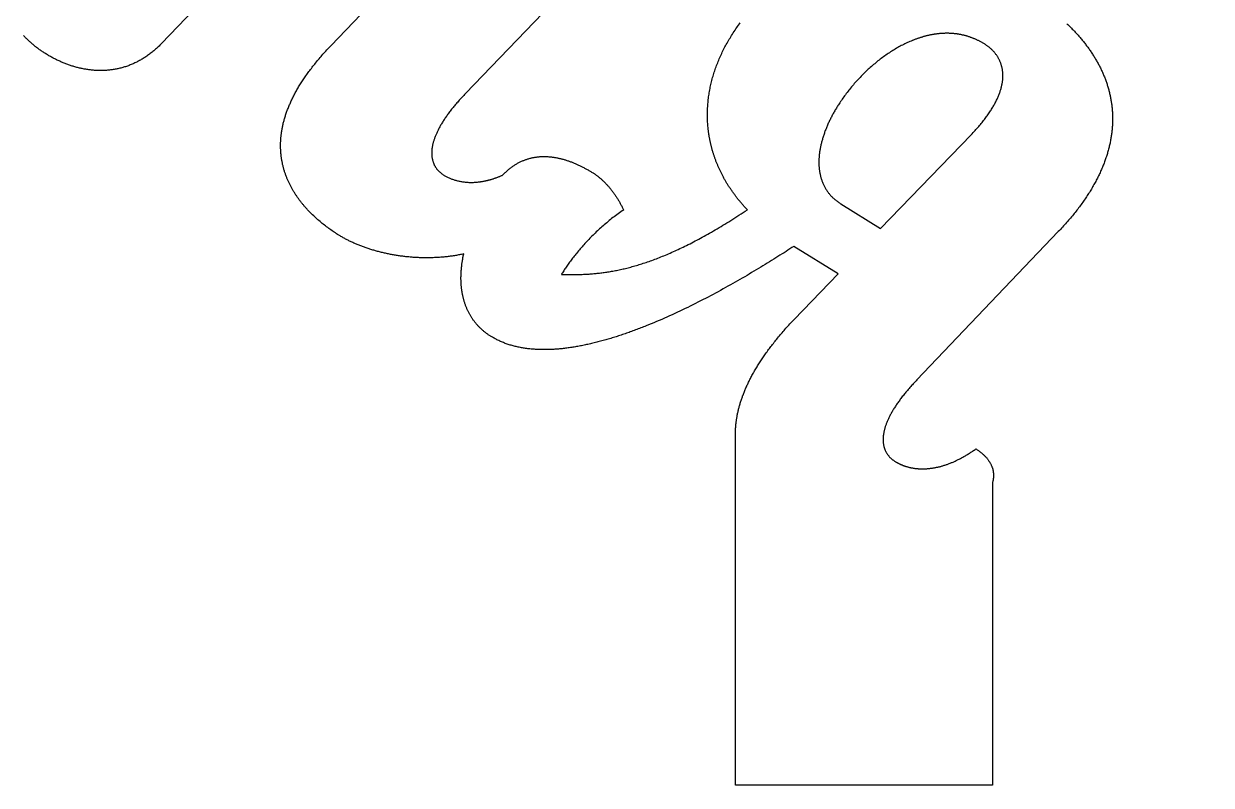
# Model space of a CAD drawing. Extents: x -388 to -35, y 578 to 1063.
# Drawn here: x -337.38 to -291.15, y 669.68 to 699.34 of the extents above; entities that cross this region are included whole.
import ezdxf

# ---------------------------------------------------------------- set-up
doc = ezdxf.new("R2010")
doc.units = 0
doc.layers.add('color#3f3f3fff', color=1, linetype='CONTINUOUS')
doc.layers.add('color#7d7d7dff', color=1, linetype='CONTINUOUS')

msp = doc.modelspace()

# ---------------------------------------------------------------- linework, layer by layer
at = {"layer": 'color#3f3f3fff'}
msp.add_lwpolyline([(-230.168, 687.594, -0.066393), (-303.656, 740.417)], format="xyb", dxfattribs=at)
at = {"layer": 'color#7d7d7dff'}
for points in [[(-323.129, 707.83), (-332.008, 698.569), (-332.042, 698.535), (-332.075, 698.501), (-332.108, 698.469), (-332.142, 698.437), (-332.175, 698.405), (-332.209, 698.374), (-332.243, 698.344), (-332.277, 698.315), (-332.311, 698.286), (-332.345, 698.257), (-332.38, 698.229), (-332.414, 698.202), (-332.449, 698.175), (-332.483, 698.149), (-332.518, 698.124), (-332.553, 698.099), (-332.588, 698.074), (-332.623, 698.051), (-332.658, 698.027), (-332.694, 698.005), (-332.729, 697.982), (-332.764, 697.961), (-332.8, 697.94), (-332.835, 697.919), (-332.871, 697.899), (-332.907, 697.88), (-332.943, 697.861), (-332.979, 697.843), (-333.014, 697.825), (-333.05, 697.808), (-333.087, 697.791), (-333.123, 697.775), (-333.159, 697.759), (-333.195, 697.744), (-333.231, 697.73), (-333.268, 697.715), (-333.304, 697.702), (-333.341, 697.689), (-333.377, 697.676), (-333.414, 697.664), (-333.45, 697.652), (-333.487, 697.641), (-333.524, 697.63), (-333.56, 697.62), (-333.597, 697.611), (-333.634, 697.601), (-333.671, 697.593), (-333.707, 697.584), (-333.744, 697.576), (-333.781, 697.569), (-333.818, 697.562), (-333.855, 697.556), (-333.892, 697.55), (-333.929, 697.544), (-333.965, 697.539), (-334.002, 697.535), (-334.039, 697.531), (-334.076, 697.527), (-334.113, 697.523), (-334.15, 697.521), (-334.187, 697.518), (-334.224, 697.516), (-334.261, 697.515), (-334.298, 697.513), (-334.334, 697.513), (-334.371, 697.512), (-334.408, 697.512), (-334.445, 697.513), (-334.482, 697.514), (-334.518, 697.515), (-334.555, 697.517), (-334.592, 697.519), (-334.628, 697.521), (-334.665, 697.524), (-334.701, 697.527), (-334.738, 697.531), (-334.774, 697.535), (-334.811, 697.539), (-334.847, 697.544), (-334.883, 697.549), (-334.92, 697.555), (-334.956, 697.561), (-334.992, 697.567), (-335.028, 697.573), (-335.064, 697.58), (-335.1, 697.588), (-335.136, 697.595), (-335.172, 697.603), (-335.207, 697.611), (-335.243, 697.62), (-335.279, 697.629), (-335.314, 697.638), (-335.35, 697.648), (-335.385, 697.658), (-335.42, 697.668), (-335.455, 697.679), (-335.49, 697.69), (-335.525, 697.701), (-335.56, 697.712), (-335.595, 697.724), (-335.63, 697.736), (-335.664, 697.749), (-335.699, 697.761), (-335.733, 697.774), (-335.767, 697.788), (-335.801, 697.801), (-335.835, 697.815), (-335.869, 697.829), (-335.903, 697.844), (-335.937, 697.858), (-335.97, 697.873), (-336.003, 697.889), (-336.037, 697.904), (-336.07, 697.92), (-336.103, 697.936), (-336.136, 697.952), (-336.168, 697.969), (-336.201, 697.985), (-336.233, 698.002), (-336.266, 698.02), (-336.298, 698.037), (-336.33, 698.055), (-336.362, 698.073), (-336.393, 698.091), (-336.425, 698.109), (-336.456, 698.128), (-336.487, 698.147), (-336.518, 698.166), (-336.549, 698.185), (-336.58, 698.205), (-336.61, 698.224), (-336.64, 698.244), (-336.67, 698.264), (-336.7, 698.285), (-336.729, 698.305), (-336.759, 698.326), (-336.788, 698.347), (-336.816, 698.369), (-336.845, 698.39), (-336.873, 698.412), (-336.901, 698.433), (-336.929, 698.455), (-336.956, 698.478), (-336.984, 698.5), (-337.011, 698.522), (-337.037, 698.545), (-337.064, 698.568), (-337.09, 698.591), (-337.116, 698.614), (-337.142, 698.638), (-337.167, 698.661), (-337.192, 698.685), (-337.217, 698.708), (-337.241, 698.732), (-337.266, 698.756), (-337.29, 698.781), (-337.314, 698.805), (-337.337, 698.829), (-337.36, 698.854), (-337.383, 698.879)], [(-296.772, 699.337), (-296.742, 699.308), (-296.712, 699.279), (-296.682, 699.25), (-296.652, 699.22), (-296.622, 699.191), (-296.593, 699.161), (-296.564, 699.131), (-296.535, 699.101), (-296.506, 699.071), (-296.477, 699.041), (-296.449, 699.011), (-296.421, 698.981), (-296.393, 698.95), (-296.366, 698.92), (-296.339, 698.889), (-296.311, 698.858), (-296.285, 698.827), (-296.258, 698.797), (-296.232, 698.766), (-296.206, 698.734), (-296.18, 698.703), (-296.154, 698.672), (-296.129, 698.64), (-296.104, 698.609), (-296.079, 698.577), (-296.054, 698.546), (-296.03, 698.514), (-296.006, 698.482), (-295.982, 698.45), (-295.958, 698.418), (-295.935, 698.385), (-295.912, 698.353), (-295.889, 698.321), (-295.866, 698.288), (-295.844, 698.256), (-295.822, 698.223), (-295.8, 698.19), (-295.779, 698.157), (-295.757, 698.124), (-295.736, 698.091), (-295.716, 698.058), (-295.695, 698.025), (-295.675, 697.991), (-295.655, 697.958), (-295.635, 697.924), (-295.616, 697.891), (-295.597, 697.857), (-295.578, 697.823), (-295.56, 697.789), (-295.541, 697.755), (-295.523, 697.721), (-295.506, 697.687), (-295.488, 697.653), (-295.471, 697.619), (-295.454, 697.584), (-295.438, 697.55), (-295.421, 697.515), (-295.405, 697.48), (-295.389, 697.445), (-295.374, 697.411), (-295.359, 697.376), (-295.344, 697.341), (-295.329, 697.305), (-295.315, 697.27), (-295.301, 697.235), (-295.288, 697.199), (-295.274, 697.164), (-295.261, 697.128), (-295.248, 697.093), (-295.236, 697.057), (-295.224, 697.021), (-295.212, 696.985), (-295.2, 696.949), (-295.189, 696.913), (-295.178, 696.877), (-295.167, 696.841), (-295.157, 696.804), (-295.147, 696.768), (-295.137, 696.732), (-295.128, 696.695), (-295.118, 696.658), (-295.11, 696.622), (-295.101, 696.585), (-295.093, 696.548), (-295.085, 696.511), (-295.078, 696.474), (-295.07, 696.437), (-295.064, 696.4), (-295.057, 696.362), (-295.051, 696.325), (-295.045, 696.287), (-295.039, 696.25), (-295.034, 696.212), (-295.029, 696.175), (-295.024, 696.137), (-295.02, 696.099), (-295.016, 696.061), (-295.012, 696.023), (-295.009, 695.985), (-295.006, 695.947), (-295.004, 695.909), (-295.001, 695.871), (-294.999, 695.832), (-294.998, 695.794), (-294.996, 695.755), (-294.996, 695.717), (-294.995, 695.678), (-294.995, 695.639), (-294.995, 695.601), (-294.995, 695.562), (-294.996, 695.523), (-294.997, 695.484), (-294.999, 695.445), (-295.001, 695.406), (-295.003, 695.366), (-295.005, 695.327), (-295.008, 695.288), (-295.011, 695.248), (-295.015, 695.209), (-295.019, 695.169), (-295.023, 695.13), (-295.028, 695.09), (-295.033, 695.05), (-295.038, 695.011), (-295.044, 694.971), (-295.05, 694.931), (-295.057, 694.891), (-295.064, 694.851), (-295.071, 694.81), (-295.079, 694.77), (-295.087, 694.73), (-295.095, 694.69), (-295.104, 694.649), (-295.113, 694.609), (-295.122, 694.568), (-295.132, 694.528), (-295.142, 694.487), (-295.153, 694.446), (-295.164, 694.406), (-295.175, 694.365), (-295.187, 694.324), (-295.199, 694.283), (-295.211, 694.242), (-295.224, 694.201), (-295.238, 694.16), (-295.251, 694.118), (-295.265, 694.077), (-295.28, 694.036), (-295.294, 693.994), (-295.31, 693.953), (-295.325, 693.911), (-295.341, 693.87), (-295.358, 693.828), (-295.374, 693.787), (-295.392, 693.745), (-295.409, 693.703), (-295.427, 693.661), (-295.446, 693.619), (-295.464, 693.577), (-295.484, 693.535), (-295.503, 693.493), (-295.523, 693.451), (-295.544, 693.409), (-295.564, 693.367), (-295.586, 693.325), (-295.607, 693.282), (-295.629, 693.24), (-295.652, 693.197), (-295.675, 693.155), (-295.698, 693.112), (-295.722, 693.07), (-295.746, 693.027), (-295.77, 692.984), (-295.795, 692.942), (-295.82, 692.899), (-295.846, 692.856), (-295.872, 692.813), (-295.899, 692.77), (-295.926, 692.727), (-295.954, 692.684), (-295.982, 692.641), (-296.01, 692.598), (-296.039, 692.555), (-296.068, 692.512), (-296.097, 692.468), (-296.128, 692.425), (-296.158, 692.382), (-296.189, 692.338), (-296.22, 692.295), (-296.252, 692.251), (-296.284, 692.208), (-296.317, 692.164), (-296.35, 692.12), (-296.384, 692.077), (-296.418, 692.033), (-296.452, 691.989), (-296.487, 691.945), (-296.522, 691.902), (-296.558, 691.858), (-296.594, 691.814), (-296.631, 691.77), (-296.668, 691.726), (-296.706, 691.682), (-296.744, 691.638), (-296.782, 691.593), (-296.821, 691.549), (-296.861, 691.505), (-296.901, 691.461), (-296.941, 691.416), (-296.982, 691.372), (-297.023, 691.328), (-297.065, 691.283), (-297.107, 691.239), (-302.609, 685.465), (-302.645, 685.427), (-302.681, 685.39), (-302.716, 685.352), (-302.751, 685.315), (-302.785, 685.278), (-302.819, 685.241), (-302.852, 685.204), (-302.884, 685.168), (-302.916, 685.131), (-302.947, 685.095), (-302.978, 685.059), (-303.008, 685.023), (-303.038, 684.988), (-303.067, 684.952), (-303.096, 684.917), (-303.124, 684.882), (-303.151, 684.847), (-303.179, 684.813), (-303.205, 684.778), (-303.231, 684.744), (-303.257, 684.71), (-303.282, 684.676), (-303.306, 684.643), (-303.33, 684.609), (-303.354, 684.576), (-303.376, 684.543), (-303.399, 684.51), (-303.421, 684.478), (-303.442, 684.445), (-303.463, 684.413), (-303.484, 684.381), (-303.504, 684.349), (-303.523, 684.318), (-303.542, 684.286), (-303.561, 684.255), (-303.579, 684.224), (-303.596, 684.193), (-303.613, 684.163), (-303.63, 684.132), (-303.646, 684.102), (-303.661, 684.072), (-303.677, 684.042), (-303.691, 684.013), (-303.705, 683.984), (-303.719, 683.954), (-303.732, 683.925), (-303.745, 683.897), (-303.758, 683.868), (-303.769, 683.84), (-303.781, 683.812), (-303.792, 683.784), (-303.802, 683.756), (-303.813, 683.729), (-303.822, 683.701), (-303.831, 683.674), (-303.84, 683.647), (-303.848, 683.621), (-303.856, 683.594), (-303.864, 683.568), (-303.871, 683.542), (-303.877, 683.516), (-303.884, 683.491), (-303.889, 683.465), (-303.895, 683.44), (-303.9, 683.415), (-303.904, 683.39), (-303.908, 683.366), (-303.912, 683.341), (-303.915, 683.317), (-303.918, 683.294), (-303.92, 683.27), (-303.922, 683.246), (-303.924, 683.223), (-303.925, 683.2), (-303.926, 683.177), (-303.927, 683.155), (-303.927, 683.132), (-303.926, 683.11), (-303.926, 683.088), (-303.924, 683.067), (-303.923, 683.045), (-303.921, 683.024), (-303.919, 683.003), (-303.916, 682.982), (-303.913, 682.961), (-303.91, 682.941), (-303.906, 682.921), (-303.902, 682.901), (-303.897, 682.881), (-303.892, 682.862), (-303.887, 682.842), (-303.882, 682.823), (-303.876, 682.804), (-303.869, 682.786), (-303.863, 682.767), (-303.856, 682.749), (-303.848, 682.731), (-303.841, 682.714), (-303.833, 682.696), (-303.824, 682.679), (-303.815, 682.662), (-303.806, 682.645), (-303.797, 682.629), (-303.787, 682.612), (-303.777, 682.596), (-303.767, 682.58), (-303.756, 682.565), (-303.745, 682.549), (-303.734, 682.534), (-303.722, 682.519), (-303.71, 682.504), (-303.698, 682.49), (-303.685, 682.476), (-303.672, 682.461), (-303.659, 682.448), (-303.645, 682.434), (-303.632, 682.421), (-303.617, 682.408), (-303.603, 682.395), (-303.588, 682.382), (-303.573, 682.37), (-303.558, 682.358), (-303.542, 682.346), (-303.526, 682.334), (-303.51, 682.322), (-303.494, 682.311), (-303.477, 682.3), (-303.46, 682.289), (-303.444, 682.28), (-303.429, 682.271), (-303.413, 682.261), (-303.397, 682.252), (-303.38, 682.243), (-303.364, 682.234), (-303.347, 682.225), (-303.331, 682.217), (-303.314, 682.208), (-303.297, 682.2), (-303.28, 682.192), (-303.262, 682.184), (-303.245, 682.176), (-303.227, 682.168), (-303.209, 682.16), (-303.191, 682.153), (-303.173, 682.146), (-303.155, 682.138), (-303.136, 682.131), (-303.118, 682.125), (-303.099, 682.118), (-303.08, 682.111), (-303.061, 682.105), (-303.042, 682.099), (-303.022, 682.093), (-303.003, 682.087), (-302.983, 682.081), (-302.963, 682.076), (-302.943, 682.071), (-302.923, 682.065), (-302.903, 682.06), (-302.883, 682.056), (-302.862, 682.051), (-302.841, 682.047), (-302.82, 682.043), (-302.799, 682.038), (-302.778, 682.035), (-302.757, 682.031), (-302.735, 682.028), (-302.714, 682.024), (-302.692, 682.021), (-302.67, 682.019), (-302.648, 682.016), (-302.626, 682.014), (-302.604, 682.011), (-302.581, 682.01), (-302.559, 682.008), (-302.536, 682.006), (-302.513, 682.005), (-302.49, 682.004), (-302.467, 682.003), (-302.444, 682.002), (-302.42, 682.002), (-302.397, 682.002), (-302.373, 682.002), (-302.349, 682.002), (-302.325, 682.003), (-302.301, 682.003), (-302.277, 682.004), (-302.252, 682.006), (-302.228, 682.007), (-302.203, 682.009), (-302.178, 682.011), (-302.154, 682.013), (-302.129, 682.016), (-302.103, 682.019), (-302.078, 682.022), (-302.053, 682.025), (-302.027, 682.028), (-302.002, 682.032), (-301.976, 682.036), (-301.95, 682.041), (-301.924, 682.045), (-301.898, 682.05), (-301.871, 682.055), (-301.845, 682.061), (-301.818, 682.066), (-301.792, 682.072), (-301.765, 682.079), (-301.738, 682.085), (-301.711, 682.092), (-301.684, 682.099), (-301.657, 682.107), (-301.629, 682.115), (-301.602, 682.123), (-301.574, 682.131), (-301.547, 682.14), (-301.519, 682.148), (-301.491, 682.158), (-301.463, 682.167), (-301.435, 682.177), (-301.406, 682.187), (-301.378, 682.198), (-301.349, 682.209), (-301.321, 682.22), (-301.292, 682.231), (-301.263, 682.243), (-301.234, 682.255), (-301.205, 682.267), (-301.176, 682.28), (-301.147, 682.293), (-301.117, 682.306), (-301.088, 682.32), (-301.058, 682.334), (-301.028, 682.349), (-300.999, 682.363), (-300.969, 682.379), (-300.939, 682.394), (-300.908, 682.41), (-300.878, 682.426), (-300.848, 682.442), (-300.817, 682.459), (-300.787, 682.476), (-300.756, 682.494), (-300.725, 682.512), (-300.695, 682.53), (-300.664, 682.549), (-300.633, 682.568), (-300.601, 682.587), (-300.57, 682.607), (-300.539, 682.627), (-300.507, 682.647), (-300.476, 682.668), (-300.444, 682.689), (-300.413, 682.711), (-300.381, 682.733), (-300.349, 682.755), (-300.317, 682.778), (-300.291, 682.762), (-300.266, 682.745), (-300.241, 682.729), (-300.217, 682.712), (-300.193, 682.695), (-300.169, 682.678), (-300.146, 682.661), (-300.124, 682.644), (-300.102, 682.626), (-300.081, 682.608), (-300.06, 682.591), (-300.039, 682.573), (-300.019, 682.555), (-300, 682.536), (-299.981, 682.518), (-299.963, 682.499), (-299.945, 682.481), (-299.927, 682.462), (-299.91, 682.443), (-299.894, 682.424), (-299.878, 682.405), (-299.862, 682.385), (-299.847, 682.366), (-299.833, 682.346), (-299.819, 682.326), (-299.805, 682.306), (-299.792, 682.286), (-299.779, 682.266), (-299.767, 682.246), (-299.756, 682.226), (-299.745, 682.205), (-299.734, 682.185), (-299.724, 682.164), (-299.715, 682.144), (-299.706, 682.123), (-299.697, 682.102), (-299.689, 682.081), (-299.682, 682.06), (-299.675, 682.038), (-299.668, 682.017), (-299.662, 681.996), (-299.657, 681.974), (-299.652, 681.952), (-299.647, 681.931), (-299.643, 681.909), (-299.64, 681.887), (-299.637, 681.865), (-299.634, 681.843), (-299.632, 681.821), (-299.631, 681.799), (-299.63, 681.777), (-299.63, 681.755), (-299.63, 681.732), (-299.63, 681.71), (-299.632, 681.687), (-299.633, 681.665), (-299.635, 681.642), (-299.638, 681.62), (-299.641, 681.597), (-299.645, 681.574), (-299.649, 681.551), (-299.654, 681.529), (-299.659, 681.506), (-299.665, 681.483), (-299.665, 679.678), (-299.665, 678.013), (-299.665, 669.678), (-309.669, 669.678), (-309.669, 679.678), (-309.669, 683.17), (-309.669, 683.17), (-309.67, 683.2), (-309.672, 683.229), (-309.673, 683.259), (-309.673, 683.288), (-309.674, 683.318), (-309.674, 683.348), (-309.674, 683.378), (-309.673, 683.408), (-309.673, 683.438), (-309.672, 683.468), (-309.671, 683.498), (-309.67, 683.529), (-309.668, 683.559), (-309.666, 683.59), (-309.664, 683.621), (-309.662, 683.652), (-309.659, 683.683), (-309.657, 683.714), (-309.653, 683.745), (-309.65, 683.777), (-309.646, 683.808), (-309.642, 683.84), (-309.638, 683.871), (-309.634, 683.903), (-309.629, 683.935), (-309.624, 683.967), (-309.619, 683.999), (-309.613, 684.032), (-309.607, 684.064), (-309.601, 684.096), (-309.595, 684.129), (-309.588, 684.162), (-309.581, 684.195), (-309.574, 684.228), (-309.566, 684.261), (-309.559, 684.294), (-309.55, 684.327), (-309.542, 684.36), (-309.533, 684.394), (-309.524, 684.427), (-309.515, 684.461), (-309.505, 684.495), (-309.496, 684.529), (-309.485, 684.563), (-309.475, 684.597), (-309.464, 684.631), (-309.453, 684.666), (-309.441, 684.7), (-309.43, 684.735), (-309.418, 684.769), (-309.405, 684.804), (-309.393, 684.839), (-309.38, 684.874), (-309.366, 684.909), (-309.353, 684.944), (-309.339, 684.98), (-309.324, 685.015), (-309.31, 685.051), (-309.295, 685.087), (-309.28, 685.122), (-309.264, 685.158), (-309.248, 685.194), (-309.232, 685.23), (-309.215, 685.267), (-309.198, 685.303), (-309.181, 685.34), (-309.164, 685.376), (-309.146, 685.413), (-309.127, 685.45), (-309.109, 685.486), (-309.09, 685.524), (-309.071, 685.561), (-309.051, 685.598), (-309.031, 685.635), (-309.011, 685.673), (-308.99, 685.71), (-308.969, 685.748), (-308.948, 685.786), (-308.926, 685.824), (-308.904, 685.862), (-308.881, 685.9), (-308.858, 685.938), (-308.835, 685.976), (-308.812, 686.015), (-308.788, 686.054), (-308.763, 686.092), (-308.739, 686.131), (-308.714, 686.17), (-308.688, 686.209), (-308.663, 686.248), (-308.636, 686.287), (-308.61, 686.327), (-308.583, 686.366), (-308.556, 686.406), (-308.528, 686.445), (-308.5, 686.485), (-308.472, 686.525), (-308.443, 686.565), (-308.414, 686.605), (-308.384, 686.646), (-308.354, 686.686), (-308.324, 686.726), (-308.293, 686.767), (-308.262, 686.808), (-308.23, 686.848), (-308.198, 686.889), (-308.166, 686.93), (-308.133, 686.972), (-308.1, 687.013), (-308.066, 687.054), (-308.032, 687.096), (-307.998, 687.137), (-307.963, 687.179), (-307.928, 687.221), (-307.892, 687.263), (-307.856, 687.305), (-307.82, 687.347), (-307.783, 687.389), (-307.746, 687.431), (-307.708, 687.474), (-307.67, 687.516), (-307.631, 687.559), (-307.592, 687.602), (-307.553, 687.645), (-307.513, 687.688), (-307.473, 687.731), (-307.432, 687.774), (-307.391, 687.818), (-305.68, 689.598), (-307.403, 690.666), (-307.477, 690.617), (-307.553, 690.568), (-307.629, 690.519), (-307.706, 690.47), (-307.784, 690.42), (-307.862, 690.37), (-307.942, 690.319), (-308.022, 690.268), (-308.103, 690.217), (-308.185, 690.166), (-308.268, 690.114), (-308.351, 690.062), (-308.435, 690.01), (-308.52, 689.958), (-308.606, 689.906), (-308.692, 689.853), (-308.779, 689.801), (-308.867, 689.748), (-308.955, 689.695), (-309.044, 689.642), (-309.134, 689.589), (-309.224, 689.536), (-309.315, 689.483), (-309.406, 689.43), (-309.498, 689.376), (-309.591, 689.323), (-309.684, 689.27), (-309.777, 689.217), (-309.871, 689.164), (-309.966, 689.111), (-310.061, 689.058), (-310.156, 689.006), (-310.252, 688.953), (-310.348, 688.901), (-310.445, 688.849), (-310.542, 688.797), (-310.639, 688.745), (-310.737, 688.693), (-310.835, 688.642), (-310.934, 688.591), (-311.033, 688.54), (-311.132, 688.49), (-311.231, 688.439), (-311.331, 688.39), (-311.431, 688.34), (-311.531, 688.291), (-311.632, 688.242), (-311.732, 688.194), (-311.833, 688.146), (-311.934, 688.098), (-312.035, 688.051), (-312.137, 688.004), (-312.238, 687.958), (-312.34, 687.912), (-312.441, 687.867), (-312.543, 687.823), (-312.645, 687.779), (-312.747, 687.735), (-312.849, 687.692), (-312.951, 687.65), (-313.053, 687.608), (-313.155, 687.567), (-313.206, 687.547), (-313.257, 687.527), (-313.308, 687.507), (-313.359, 687.487), (-313.41, 687.467), (-313.461, 687.448), (-313.512, 687.429), (-313.563, 687.41), (-313.614, 687.391), (-313.665, 687.372), (-313.715, 687.353), (-313.766, 687.335), (-313.817, 687.317), (-313.868, 687.299), (-313.919, 687.281), (-313.969, 687.264), (-314.02, 687.246), (-314.071, 687.229), (-314.121, 687.212), (-314.172, 687.195), (-314.222, 687.179), (-314.273, 687.162), (-314.323, 687.146), (-314.374, 687.13), (-314.424, 687.114), (-314.474, 687.099), (-314.525, 687.084), (-314.575, 687.069), (-314.625, 687.054), (-314.675, 687.039), (-314.725, 687.025), (-314.775, 687.011), (-314.825, 686.997), (-314.875, 686.983), (-314.925, 686.97), (-314.974, 686.956), (-315.024, 686.943), (-315.073, 686.931), (-315.123, 686.918), (-315.172, 686.906), (-315.222, 686.894), (-315.271, 686.882), (-315.32, 686.871), (-315.369, 686.859), (-315.418, 686.848), (-315.467, 686.838), (-315.516, 686.827), (-315.564, 686.817), (-315.613, 686.807), (-315.662, 686.797), (-315.71, 686.788), (-315.758, 686.779), (-315.806, 686.77), (-315.855, 686.762), (-315.903, 686.753), (-315.95, 686.745), (-315.998, 686.738), (-316.046, 686.73), (-316.093, 686.723), (-316.141, 686.716), (-316.188, 686.71), (-316.235, 686.703), (-316.283, 686.697), (-316.33, 686.692), (-316.376, 686.686), (-316.423, 686.681), (-316.47, 686.676), (-316.516, 686.672), (-316.562, 686.668), (-316.609, 686.664), (-316.655, 686.66), (-316.701, 686.657), (-316.746, 686.654), (-316.792, 686.652), (-316.837, 686.65), (-316.883, 686.648), (-316.928, 686.646), (-316.973, 686.645), (-317.018, 686.644), (-317.063, 686.643), (-317.107, 686.643), (-317.152, 686.643), (-317.196, 686.643), (-317.24, 686.644), (-317.284, 686.645), (-317.328, 686.647), (-317.371, 686.648), (-317.415, 686.651), (-317.458, 686.653), (-317.501, 686.656), (-317.544, 686.659), (-317.587, 686.663), (-317.63, 686.667), (-317.672, 686.671), (-317.714, 686.676), (-317.756, 686.681), (-317.798, 686.686), (-317.84, 686.692), (-317.881, 686.698), (-317.922, 686.704), (-317.964, 686.711), (-318.004, 686.718), (-318.045, 686.726), (-318.086, 686.734), (-318.126, 686.743), (-318.166, 686.751), (-318.206, 686.761), (-318.246, 686.77), (-318.285, 686.78), (-318.324, 686.791), (-318.363, 686.801), (-318.402, 686.813), (-318.441, 686.824), (-318.479, 686.836), (-318.517, 686.848), (-318.555, 686.861), (-318.593, 686.875), (-318.631, 686.888), (-318.668, 686.902), (-318.705, 686.917), (-318.742, 686.932), (-318.778, 686.947), (-318.815, 686.963), (-318.851, 686.979), (-318.887, 686.995), (-318.922, 687.012), (-318.958, 687.03), (-318.993, 687.048), (-319.028, 687.066), (-319.063, 687.085), (-319.097, 687.104), (-319.131, 687.124), (-319.155, 687.138), (-319.179, 687.152), (-319.202, 687.167), (-319.225, 687.181), (-319.248, 687.196), (-319.27, 687.211), (-319.293, 687.227), (-319.315, 687.242), (-319.337, 687.258), (-319.359, 687.274), (-319.38, 687.29), (-319.402, 687.306), (-319.423, 687.323), (-319.444, 687.339), (-319.464, 687.356), (-319.485, 687.373), (-319.505, 687.391), (-319.525, 687.408), (-319.545, 687.426), (-319.564, 687.444), (-319.584, 687.462), (-319.603, 687.48), (-319.622, 687.498), (-319.64, 687.517), (-319.659, 687.536), (-319.677, 687.555), (-319.695, 687.574), (-319.712, 687.593), (-319.73, 687.613), (-319.747, 687.632), (-319.764, 687.652), (-319.781, 687.672), (-319.798, 687.693), (-319.814, 687.713), (-319.83, 687.734), (-319.846, 687.755), (-319.862, 687.776), (-319.877, 687.797), (-319.892, 687.818), (-319.907, 687.84), (-319.922, 687.862), (-319.936, 687.884), (-319.95, 687.906), (-319.964, 687.928), (-319.978, 687.95), (-319.992, 687.973), (-320.005, 687.996), (-320.018, 688.019), (-320.031, 688.042), (-320.043, 688.065), (-320.056, 688.089), (-320.068, 688.113), (-320.08, 688.137), (-320.091, 688.161), (-320.103, 688.185), (-320.114, 688.209), (-320.125, 688.234), (-320.135, 688.258), (-320.146, 688.283), (-320.156, 688.308), (-320.166, 688.333), (-320.175, 688.359), (-320.185, 688.384), (-320.194, 688.41), (-320.203, 688.436), (-320.211, 688.462), (-320.22, 688.488), (-320.228, 688.515), (-320.236, 688.541), (-320.244, 688.568), (-320.251, 688.595), (-320.258, 688.622), (-320.265, 688.649), (-320.272, 688.676), (-320.278, 688.704), (-320.285, 688.731), (-320.291, 688.759), (-320.296, 688.787), (-320.302, 688.815), (-320.307, 688.844), (-320.312, 688.872), (-320.316, 688.901), (-320.321, 688.929), (-320.325, 688.958), (-320.329, 688.987), (-320.333, 689.016), (-320.336, 689.046), (-320.339, 689.075), (-320.342, 689.105), (-320.345, 689.135), (-320.347, 689.165), (-320.349, 689.195), (-320.351, 689.225), (-320.353, 689.255), (-320.354, 689.286), (-320.355, 689.317), (-320.356, 689.347), (-320.357, 689.378), (-320.357, 689.409), (-320.357, 689.441), (-320.357, 689.472), (-320.356, 689.504), (-320.356, 689.535), (-320.355, 689.567), (-320.353, 689.599), (-320.352, 689.631), (-320.35, 689.664), (-320.348, 689.696), (-320.346, 689.728), (-320.343, 689.761), (-320.34, 689.794), (-320.337, 689.827), (-320.334, 689.86), (-320.33, 689.893), (-320.326, 689.926), (-320.322, 689.96), (-320.318, 689.993), (-320.313, 690.027), (-320.308, 690.061), (-320.303, 690.095), (-320.297, 690.129), (-320.291, 690.163), (-320.285, 690.198), (-320.279, 690.232), (-320.272, 690.267), (-320.266, 690.302), (-320.258, 690.337), (-320.251, 690.372), (-320.291, 690.363), (-320.331, 690.354), (-320.371, 690.346), (-320.412, 690.338), (-320.452, 690.331), (-320.492, 690.323), (-320.533, 690.316), (-320.573, 690.309), (-320.614, 690.303), (-320.655, 690.296), (-320.695, 690.29), (-320.736, 690.284), (-320.777, 690.279), (-320.818, 690.274), (-320.859, 690.269), (-320.9, 690.264), (-320.941, 690.259), (-320.982, 690.255), (-321.023, 690.251), (-321.064, 690.247), (-321.105, 690.243), (-321.146, 690.24), (-321.188, 690.237), (-321.229, 690.234), (-321.27, 690.232), (-321.311, 690.229), (-321.353, 690.227), (-321.394, 690.226), (-321.435, 690.224), (-321.477, 690.223), (-321.518, 690.221), (-321.559, 690.221), (-321.6, 690.22), (-321.642, 690.22), (-321.683, 690.219), (-321.724, 690.219), (-321.766, 690.22), (-321.807, 690.22), (-321.848, 690.221), (-321.889, 690.222), (-321.931, 690.223), (-321.972, 690.225), (-322.013, 690.227), (-322.054, 690.228), (-322.095, 690.231), (-322.136, 690.233), (-322.177, 690.236), (-322.218, 690.238), (-322.259, 690.241), (-322.3, 690.245), (-322.341, 690.248), (-322.381, 690.252), (-322.422, 690.256), (-322.463, 690.26), (-322.503, 690.264), (-322.544, 690.269), (-322.584, 690.274), (-322.625, 690.279), (-322.665, 690.284), (-322.705, 690.289), (-322.745, 690.295), (-322.785, 690.301), (-322.825, 690.307), (-322.865, 690.313), (-322.905, 690.32), (-322.945, 690.326), (-322.984, 690.333), (-323.024, 690.34), (-323.063, 690.348), (-323.103, 690.355), (-323.142, 690.363), (-323.181, 690.371), (-323.22, 690.379), (-323.259, 690.387), (-323.298, 690.396), (-323.336, 690.405), (-323.375, 690.413), (-323.413, 690.423), (-323.451, 690.432), (-323.49, 690.441), (-323.528, 690.451), (-323.566, 690.461), (-323.603, 690.471), (-323.641, 690.481), (-323.678, 690.492), (-323.716, 690.502), (-323.753, 690.513), (-323.79, 690.524), (-323.827, 690.535), (-323.863, 690.547), (-323.9, 690.558), (-323.936, 690.57), (-323.973, 690.582), (-324.009, 690.594), (-324.045, 690.606), (-324.08, 690.619), (-324.116, 690.631), (-324.151, 690.644), (-324.186, 690.657), (-324.221, 690.67), (-324.256, 690.684), (-324.291, 690.697), (-324.325, 690.711), (-324.359, 690.725), (-324.393, 690.739), (-324.427, 690.753), (-324.461, 690.767), (-324.494, 690.782), (-324.528, 690.796), (-324.561, 690.811), (-324.593, 690.826), (-324.626, 690.841), (-324.658, 690.857), (-324.691, 690.872), (-324.722, 690.888), (-324.754, 690.904), (-324.786, 690.92), (-324.817, 690.936), (-324.848, 690.952), (-324.879, 690.969), (-324.909, 690.985), (-324.939, 691.002), (-324.969, 691.019), (-324.999, 691.036), (-325.029, 691.053), (-325.058, 691.07), (-325.087, 691.088), (-325.116, 691.106), (-325.159, 691.132), (-325.202, 691.16), (-325.245, 691.188), (-325.288, 691.216), (-325.331, 691.245), (-325.374, 691.274), (-325.417, 691.304), (-325.461, 691.335), (-325.504, 691.366), (-325.546, 691.397), (-325.589, 691.429), (-325.632, 691.461), (-325.675, 691.494), (-325.717, 691.528), (-325.759, 691.562), (-325.801, 691.596), (-325.843, 691.631), (-325.885, 691.667), (-325.927, 691.703), (-325.968, 691.739), (-326.009, 691.776), (-326.05, 691.813), (-326.09, 691.851), (-326.13, 691.89), (-326.17, 691.929), (-326.209, 691.968), (-326.229, 691.988), (-326.248, 692.008), (-326.268, 692.028), (-326.287, 692.048), (-326.306, 692.069), (-326.325, 692.089), (-326.344, 692.11), (-326.363, 692.131), (-326.382, 692.152), (-326.401, 692.173), (-326.419, 692.194), (-326.438, 692.215), (-326.456, 692.236), (-326.475, 692.258), (-326.493, 692.28), (-326.511, 692.301), (-326.529, 692.323), (-326.546, 692.345), (-326.564, 692.367), (-326.581, 692.39), (-326.599, 692.412), (-326.616, 692.434), (-326.633, 692.457), (-326.65, 692.48), (-326.667, 692.503), (-326.684, 692.526), (-326.7, 692.549), (-326.716, 692.572), (-326.733, 692.595), (-326.749, 692.619), (-326.765, 692.642), (-326.781, 692.666), (-326.796, 692.69), (-326.812, 692.714), (-326.827, 692.738), (-326.842, 692.762), (-326.857, 692.786), (-326.872, 692.811), (-326.887, 692.835), (-326.901, 692.86), (-326.915, 692.885), (-326.929, 692.91), (-326.943, 692.935), (-326.957, 692.96), (-326.971, 692.985), (-326.984, 693.011), (-326.997, 693.036), (-327.01, 693.062), (-327.023, 693.088), (-327.036, 693.113), (-327.048, 693.139), (-327.061, 693.166), (-327.073, 693.192), (-327.085, 693.218), (-327.096, 693.245), (-327.108, 693.271), (-327.119, 693.298), (-327.13, 693.325), (-327.141, 693.352), (-327.152, 693.379), (-327.162, 693.406), (-327.172, 693.433), (-327.182, 693.461), (-327.192, 693.488), (-327.201, 693.516), (-327.211, 693.544), (-327.22, 693.572), (-327.229, 693.6), (-327.237, 693.628), (-327.246, 693.656), (-327.254, 693.685), (-327.262, 693.713), (-327.27, 693.742), (-327.277, 693.77), (-327.284, 693.799), (-327.291, 693.828), (-327.298, 693.857), (-327.304, 693.887), (-327.31, 693.916), (-327.316, 693.945), (-327.322, 693.975), (-327.328, 694.005), (-327.333, 694.035), (-327.338, 694.064), (-327.342, 694.095), (-327.347, 694.125), (-327.351, 694.155), (-327.355, 694.185), (-327.358, 694.216), (-327.362, 694.247), (-327.365, 694.277), (-327.367, 694.308), (-327.37, 694.339), (-327.372, 694.37), (-327.374, 694.401), (-327.375, 694.433), (-327.377, 694.464), (-327.378, 694.496), (-327.379, 694.528), (-327.379, 694.559), (-327.379, 694.591), (-327.379, 694.623), (-327.379, 694.655), (-327.378, 694.688), (-327.377, 694.72), (-327.375, 694.753), (-327.374, 694.785), (-327.372, 694.818), (-327.369, 694.851), (-327.367, 694.884), (-327.364, 694.917), (-327.361, 694.95), (-327.357, 694.983), (-327.353, 695.017), (-327.349, 695.05), (-327.344, 695.084), (-327.339, 695.118), (-327.334, 695.152), (-327.329, 695.186), (-327.323, 695.22), (-327.316, 695.254), (-327.31, 695.289), (-327.303, 695.323), (-327.296, 695.358), (-327.288, 695.392), (-327.28, 695.427), (-327.272, 695.462), (-327.263, 695.497), (-327.254, 695.532), (-327.245, 695.568), (-327.235, 695.603), (-327.225, 695.638), (-327.214, 695.674), (-327.203, 695.71), (-327.192, 695.746), (-327.181, 695.782), (-327.169, 695.818), (-327.156, 695.854), (-327.144, 695.89), (-327.131, 695.927), (-327.117, 695.963), (-327.103, 696), (-327.089, 696.037), (-327.075, 696.073), (-327.06, 696.11), (-327.044, 696.148), (-327.028, 696.185), (-327.012, 696.222), (-326.996, 696.26), (-326.979, 696.297), (-326.961, 696.335), (-326.944, 696.373), (-326.925, 696.41), (-326.907, 696.448), (-326.888, 696.487), (-326.868, 696.525), (-326.849, 696.563), (-326.828, 696.602), (-326.808, 696.64), (-326.787, 696.679), (-326.765, 696.718), (-326.743, 696.757), (-326.721, 696.796), (-326.698, 696.835), (-326.675, 696.874), (-326.651, 696.913), (-326.627, 696.953), (-326.603, 696.992), (-326.578, 697.032), (-326.552, 697.072), (-326.526, 697.112), (-326.5, 697.152), (-326.473, 697.192), (-326.446, 697.232), (-326.419, 697.273), (-326.391, 697.313), (-326.362, 697.354), (-326.333, 697.394), (-326.304, 697.435), (-326.274, 697.476), (-326.243, 697.517), (-326.212, 697.558), (-326.181, 697.599), (-326.149, 697.641), (-326.117, 697.682), (-326.084, 697.724), (-326.051, 697.766), (-326.017, 697.807), (-325.983, 697.849), (-325.949, 697.891), (-325.914, 697.933), (-325.878, 697.976), (-325.842, 698.018), (-325.805, 698.061), (-325.768, 698.103), (-325.731, 698.146), (-325.693, 698.189), (-325.654, 698.231), (-325.615, 698.274), (-325.575, 698.318), (-325.535, 698.361), (-325.495, 698.404), (-325.454, 698.448), (-325.412, 698.491), (-319.355, 704.834)], [(-314.167, 702.89), (-320.179, 696.621), (-320.216, 696.583), (-320.251, 696.545), (-320.287, 696.508), (-320.321, 696.47), (-320.355, 696.433), (-320.389, 696.396), (-320.422, 696.36), (-320.454, 696.323), (-320.486, 696.287), (-320.517, 696.251), (-320.548, 696.215), (-320.579, 696.179), (-320.608, 696.143), (-320.637, 696.108), (-320.666, 696.073), (-320.694, 696.038), (-320.722, 696.003), (-320.749, 695.968), (-320.775, 695.934), (-320.801, 695.9), (-320.827, 695.866), (-320.852, 695.832), (-320.876, 695.798), (-320.9, 695.765), (-320.924, 695.732), (-320.947, 695.699), (-320.969, 695.666), (-320.991, 695.633), (-321.013, 695.601), (-321.034, 695.569), (-321.054, 695.537), (-321.074, 695.505), (-321.093, 695.473), (-321.112, 695.442), (-321.131, 695.411), (-321.149, 695.38), (-321.166, 695.349), (-321.183, 695.318), (-321.2, 695.288), (-321.216, 695.258), (-321.232, 695.228), (-321.247, 695.198), (-321.262, 695.168), (-321.276, 695.139), (-321.289, 695.11), (-321.303, 695.081), (-321.316, 695.052), (-321.328, 695.024), (-321.34, 694.995), (-321.351, 694.967), (-321.362, 694.939), (-321.373, 694.912), (-321.383, 694.884), (-321.393, 694.857), (-321.402, 694.83), (-321.411, 694.803), (-321.419, 694.776), (-321.427, 694.75), (-321.434, 694.724), (-321.441, 694.698), (-321.448, 694.672), (-321.454, 694.646), (-321.46, 694.621), (-321.465, 694.596), (-321.47, 694.571), (-321.475, 694.546), (-321.479, 694.521), (-321.482, 694.497), (-321.486, 694.473), (-321.488, 694.449), (-321.491, 694.425), (-321.493, 694.402), (-321.494, 694.379), (-321.496, 694.356), (-321.496, 694.333), (-321.497, 694.31), (-321.497, 694.288), (-321.497, 694.266), (-321.496, 694.244), (-321.495, 694.222), (-321.493, 694.201), (-321.491, 694.179), (-321.489, 694.158), (-321.486, 694.137), (-321.483, 694.117), (-321.48, 694.096), (-321.476, 694.076), (-321.472, 694.056), (-321.468, 694.037), (-321.463, 694.017), (-321.458, 693.998), (-321.452, 693.979), (-321.446, 693.96), (-321.44, 693.941), (-321.433, 693.923), (-321.426, 693.905), (-321.419, 693.887), (-321.411, 693.869), (-321.403, 693.852), (-321.395, 693.834), (-321.386, 693.817), (-321.377, 693.801), (-321.367, 693.784), (-321.358, 693.768), (-321.348, 693.752), (-321.337, 693.736), (-321.326, 693.72), (-321.315, 693.705), (-321.304, 693.689), (-321.292, 693.674), (-321.28, 693.66), (-321.268, 693.645), (-321.255, 693.631), (-321.242, 693.617), (-321.229, 693.603), (-321.216, 693.59), (-321.202, 693.576), (-321.188, 693.563), (-321.173, 693.55), (-321.158, 693.538), (-321.143, 693.525), (-321.128, 693.513), (-321.112, 693.501), (-321.097, 693.489), (-321.08, 693.478), (-321.064, 693.467), (-321.047, 693.456), (-321.03, 693.445), (-321.006, 693.43), (-320.981, 693.415), (-320.955, 693.401), (-320.93, 693.387), (-320.904, 693.374), (-320.877, 693.36), (-320.85, 693.347), (-320.823, 693.335), (-320.795, 693.323), (-320.767, 693.311), (-320.739, 693.299), (-320.71, 693.288), (-320.681, 693.277), (-320.651, 693.267), (-320.621, 693.257), (-320.591, 693.248), (-320.56, 693.239), (-320.529, 693.23), (-320.498, 693.222), (-320.466, 693.214), (-320.434, 693.207), (-320.401, 693.2), (-320.368, 693.194), (-320.335, 693.188), (-320.301, 693.182), (-320.268, 693.178), (-320.233, 693.173), (-320.198, 693.169), (-320.163, 693.166), (-320.128, 693.163), (-320.092, 693.161), (-320.056, 693.159), (-320.02, 693.158), (-319.983, 693.157), (-319.946, 693.157), (-319.909, 693.158), (-319.871, 693.159), (-319.833, 693.161), (-319.795, 693.163), (-319.756, 693.166), (-319.717, 693.169), (-319.678, 693.174), (-319.638, 693.178), (-319.598, 693.184), (-319.578, 693.187), (-319.558, 693.19), (-319.538, 693.193), (-319.517, 693.197), (-319.497, 693.2), (-319.476, 693.204), (-319.456, 693.208), (-319.435, 693.212), (-319.414, 693.216), (-319.394, 693.221), (-319.373, 693.225), (-319.352, 693.23), (-319.331, 693.235), (-319.31, 693.24), (-319.289, 693.246), (-319.267, 693.251), (-319.246, 693.257), (-319.225, 693.263), (-319.203, 693.269), (-319.182, 693.275), (-319.16, 693.282), (-319.138, 693.288), (-319.117, 693.295), (-319.095, 693.302), (-319.073, 693.309), (-319.051, 693.317), (-319.029, 693.324), (-319.007, 693.332), (-318.985, 693.34), (-318.963, 693.348), (-318.94, 693.356), (-318.918, 693.365), (-318.896, 693.373), (-318.873, 693.382), (-318.85, 693.391), (-318.828, 693.401), (-318.805, 693.41), (-318.782, 693.42), (-318.76, 693.43), (-318.737, 693.44), (-318.712, 693.465), (-318.688, 693.49), (-318.663, 693.514), (-318.639, 693.538), (-318.614, 693.561), (-318.589, 693.584), (-318.564, 693.606), (-318.539, 693.628), (-318.514, 693.65), (-318.489, 693.67), (-318.463, 693.691), (-318.438, 693.711), (-318.413, 693.73), (-318.387, 693.749), (-318.361, 693.768), (-318.336, 693.786), (-318.31, 693.804), (-318.284, 693.821), (-318.258, 693.837), (-318.232, 693.854), (-318.206, 693.87), (-318.18, 693.885), (-318.154, 693.9), (-318.127, 693.914), (-318.101, 693.928), (-318.075, 693.942), (-318.048, 693.955), (-318.021, 693.968), (-317.995, 693.98), (-317.968, 693.992), (-317.941, 694.004), (-317.914, 694.015), (-317.888, 694.026), (-317.861, 694.036), (-317.834, 694.046), (-317.806, 694.055), (-317.779, 694.064), (-317.752, 694.073), (-317.725, 694.081), (-317.698, 694.089), (-317.67, 694.096), (-317.643, 694.103), (-317.615, 694.11), (-317.588, 694.116), (-317.56, 694.122), (-317.533, 694.128), (-317.505, 694.133), (-317.477, 694.138), (-317.45, 694.142), (-317.422, 694.146), (-317.394, 694.149), (-317.366, 694.153), (-317.338, 694.156), (-317.31, 694.158), (-317.282, 694.16), (-317.254, 694.162), (-317.226, 694.164), (-317.198, 694.165), (-317.17, 694.166), (-317.142, 694.166), (-317.114, 694.166), (-317.086, 694.166), (-317.057, 694.165), (-317.029, 694.164), (-317.001, 694.163), (-316.973, 694.161), (-316.944, 694.159), (-316.916, 694.157), (-316.888, 694.155), (-316.859, 694.152), (-316.831, 694.149), (-316.802, 694.145), (-316.774, 694.141), (-316.746, 694.137), (-316.717, 694.133), (-316.689, 694.128), (-316.66, 694.123), (-316.632, 694.117), (-316.603, 694.112), (-316.575, 694.106), (-316.546, 694.1), (-316.517, 694.093), (-316.489, 694.086), (-316.46, 694.079), (-316.432, 694.072), (-316.403, 694.064), (-316.375, 694.056), (-316.346, 694.048), (-316.318, 694.04), (-316.289, 694.031), (-316.261, 694.022), (-316.232, 694.012), (-316.204, 694.003), (-316.175, 693.993), (-316.147, 693.983), (-316.118, 693.973), (-316.09, 693.962), (-316.061, 693.952), (-316.033, 693.94), (-316.004, 693.929), (-315.976, 693.918), (-315.947, 693.906), (-315.919, 693.894), (-315.891, 693.882), (-315.862, 693.869), (-315.834, 693.857), (-315.806, 693.844), (-315.777, 693.831), (-315.749, 693.817), (-315.721, 693.804), (-315.693, 693.79), (-315.664, 693.776), (-315.636, 693.762), (-315.608, 693.747), (-315.58, 693.733), (-315.552, 693.718), (-315.524, 693.703), (-315.496, 693.688), (-315.468, 693.673), (-315.44, 693.657), (-315.412, 693.641), (-315.384, 693.625), (-315.356, 693.609), (-315.329, 693.593), (-315.301, 693.576), (-315.273, 693.56), (-315.246, 693.543), (-315.218, 693.526), (-315.197, 693.513), (-315.177, 693.5), (-315.156, 693.486), (-315.135, 693.472), (-315.114, 693.457), (-315.094, 693.442), (-315.073, 693.427), (-315.052, 693.411), (-315.031, 693.395), (-315.01, 693.379), (-314.989, 693.362), (-314.969, 693.345), (-314.948, 693.328), (-314.927, 693.31), (-314.906, 693.292), (-314.885, 693.273), (-314.865, 693.255), (-314.844, 693.235), (-314.824, 693.216), (-314.803, 693.196), (-314.782, 693.176), (-314.762, 693.156), (-314.742, 693.135), (-314.721, 693.114), (-314.701, 693.093), (-314.681, 693.071), (-314.661, 693.05), (-314.641, 693.027), (-314.621, 693.005), (-314.602, 692.982), (-314.582, 692.959), (-314.562, 692.936), (-314.543, 692.913), (-314.524, 692.889), (-314.505, 692.865), (-314.486, 692.841), (-314.467, 692.816), (-314.448, 692.792), (-314.43, 692.767), (-314.411, 692.742), (-314.393, 692.716), (-314.375, 692.691), (-314.357, 692.665), (-314.34, 692.639), (-314.322, 692.613), (-314.305, 692.586), (-314.288, 692.56), (-314.271, 692.533), (-314.254, 692.506), (-314.238, 692.479), (-314.221, 692.452), (-314.205, 692.424), (-314.19, 692.396), (-314.174, 692.369), (-314.159, 692.341), (-314.144, 692.312), (-314.129, 692.284), (-314.114, 692.256), (-314.1, 692.227), (-314.086, 692.198), (-314.072, 692.169), (-314.059, 692.14), (-314.045, 692.111), (-314.033, 692.082), (-314.086, 692.046), (-314.138, 692.009), (-314.19, 691.972), (-314.242, 691.935), (-314.293, 691.898), (-314.344, 691.86), (-314.394, 691.822), (-314.444, 691.784), (-314.493, 691.745), (-314.542, 691.706), (-314.59, 691.667), (-314.638, 691.628), (-314.686, 691.588), (-314.733, 691.549), (-314.779, 691.509), (-314.825, 691.469), (-314.871, 691.429), (-314.916, 691.388), (-314.96, 691.348), (-315.005, 691.307), (-315.048, 691.266), (-315.091, 691.226), (-315.134, 691.185), (-315.176, 691.144), (-315.218, 691.102), (-315.259, 691.061), (-315.3, 691.02), (-315.34, 690.979), (-315.38, 690.938), (-315.419, 690.896), (-315.458, 690.855), (-315.496, 690.814), (-315.534, 690.773), (-315.571, 690.731), (-315.608, 690.69), (-315.644, 690.649), (-315.68, 690.608), (-315.715, 690.567), (-315.75, 690.526), (-315.784, 690.486), (-315.818, 690.445), (-315.851, 690.405), (-315.884, 690.364), (-315.916, 690.324), (-315.948, 690.284), (-315.979, 690.244), (-316.01, 690.205), (-316.04, 690.165), (-316.069, 690.126), (-316.098, 690.087), (-316.127, 690.048), (-316.155, 690.01), (-316.182, 689.971), (-316.209, 689.933), (-316.236, 689.896), (-316.262, 689.858), (-316.287, 689.821), (-316.312, 689.785), (-316.336, 689.748), (-316.36, 689.712), (-316.383, 689.676), (-316.406, 689.641), (-316.428, 689.606), (-316.449, 689.572), (-316.365, 689.569), (-316.281, 689.568), (-316.196, 689.567), (-316.111, 689.566), (-316.068, 689.566), (-316.025, 689.566), (-315.983, 689.567), (-315.94, 689.567), (-315.897, 689.568), (-315.854, 689.568), (-315.81, 689.569), (-315.767, 689.57), (-315.724, 689.572), (-315.68, 689.573), (-315.636, 689.575), (-315.593, 689.577), (-315.549, 689.579), (-315.505, 689.581), (-315.46, 689.584), (-315.416, 689.586), (-315.372, 689.589), (-315.327, 689.592), (-315.282, 689.596), (-315.237, 689.6), (-315.192, 689.604), (-315.147, 689.608), (-315.101, 689.612), (-315.056, 689.617), (-315.01, 689.622), (-314.964, 689.627), (-314.918, 689.633), (-314.871, 689.638), (-314.825, 689.644), (-314.778, 689.651), (-314.731, 689.658), (-314.684, 689.665), (-314.637, 689.672), (-314.589, 689.679), (-314.541, 689.687), (-314.493, 689.696), (-314.445, 689.704), (-314.396, 689.713), (-314.347, 689.722), (-314.298, 689.732), (-314.249, 689.742), (-314.2, 689.752), (-314.15, 689.763), (-314.1, 689.774), (-314.049, 689.786), (-313.999, 689.797), (-313.948, 689.81), (-313.897, 689.822), (-313.846, 689.835), (-313.794, 689.849), (-313.742, 689.862), (-313.69, 689.877), (-313.637, 689.891), (-313.584, 689.906), (-313.531, 689.922), (-313.477, 689.938), (-313.424, 689.954), (-313.369, 689.971), (-313.315, 689.988), (-313.26, 690.006), (-313.205, 690.024), (-313.15, 690.042), (-313.094, 690.061), (-313.038, 690.081), (-312.981, 690.101), (-312.924, 690.121), (-312.867, 690.142), (-312.809, 690.164), (-312.752, 690.186), (-312.693, 690.208), (-312.635, 690.231), (-312.575, 690.255), (-312.516, 690.279), (-312.456, 690.303), (-312.396, 690.328), (-312.335, 690.354), (-312.274, 690.38), (-312.213, 690.407), (-312.151, 690.434), (-312.089, 690.462), (-312.026, 690.49), (-311.963, 690.519), (-311.899, 690.548), (-311.835, 690.579), (-311.771, 690.609), (-311.706, 690.64), (-311.641, 690.672), (-311.575, 690.705), (-311.509, 690.738), (-311.442, 690.771), (-311.375, 690.806), (-311.308, 690.84), (-311.24, 690.876), (-311.171, 690.912), (-311.102, 690.949), (-311.033, 690.986), (-310.963, 691.024), (-310.892, 691.063), (-310.821, 691.102), (-310.75, 691.142), (-310.678, 691.183), (-310.606, 691.224), (-310.533, 691.266), (-310.459, 691.309), (-310.385, 691.352), (-310.311, 691.396), (-310.236, 691.441), (-310.16, 691.486), (-310.084, 691.533), (-310.007, 691.579), (-309.93, 691.627), (-309.852, 691.675), (-309.774, 691.724), (-309.695, 691.774), (-309.616, 691.825), (-309.536, 691.876), (-309.455, 691.928), (-309.374, 691.981), (-309.292, 692.034), (-309.21, 692.089), (-309.233, 692.113), (-309.256, 692.137), (-309.278, 692.162), (-309.301, 692.186), (-309.323, 692.211), (-309.345, 692.235), (-309.366, 692.26), (-309.388, 692.285), (-309.41, 692.309), (-309.431, 692.334), (-309.452, 692.359), (-309.473, 692.384), (-309.494, 692.409), (-309.514, 692.433), (-309.534, 692.458), (-309.555, 692.483), (-309.575, 692.508), (-309.595, 692.534), (-309.614, 692.559), (-309.634, 692.584), (-309.653, 692.609), (-309.672, 692.634), (-309.691, 692.659), (-309.71, 692.685), (-309.728, 692.71), (-309.747, 692.735), (-309.765, 692.761), (-309.783, 692.786), (-309.801, 692.812), (-309.819, 692.837), (-309.836, 692.863), (-309.854, 692.889), (-309.871, 692.914), (-309.888, 692.94), (-309.905, 692.965), (-309.922, 692.991), (-309.938, 693.017), (-309.954, 693.043), (-309.971, 693.069), (-309.987, 693.094), (-310.003, 693.12), (-310.018, 693.146), (-310.034, 693.172), (-310.049, 693.198), (-310.064, 693.224), (-310.079, 693.25), (-310.094, 693.276), (-310.109, 693.302), (-310.123, 693.328), (-310.137, 693.355), (-310.152, 693.381), (-310.165, 693.407), (-310.179, 693.433), (-310.193, 693.46), (-310.206, 693.486), (-310.22, 693.512), (-310.233, 693.538), (-310.246, 693.565), (-310.259, 693.591), (-310.271, 693.618), (-310.284, 693.644), (-310.296, 693.671), (-310.308, 693.697), (-310.32, 693.724), (-310.332, 693.75), (-310.343, 693.777), (-310.355, 693.803), (-310.366, 693.83), (-310.377, 693.856), (-310.388, 693.883), (-310.399, 693.91), (-310.41, 693.937), (-310.42, 693.963), (-310.431, 693.99), (-310.441, 694.017), (-310.451, 694.043), (-310.461, 694.07), (-310.47, 694.097), (-310.48, 694.124), (-310.489, 694.151), (-310.498, 694.178), (-310.507, 694.204), (-310.516, 694.231), (-310.525, 694.258), (-310.534, 694.285), (-310.542, 694.312), (-310.55, 694.339), (-310.558, 694.366), (-310.566, 694.393), (-310.574, 694.42), (-310.582, 694.447), (-310.589, 694.474), (-310.596, 694.501), (-310.603, 694.528), (-310.61, 694.555), (-310.617, 694.582), (-310.624, 694.609), (-310.63, 694.637), (-310.637, 694.664), (-310.643, 694.691), (-310.649, 694.718), (-310.655, 694.745), (-310.66, 694.772), (-310.666, 694.799), (-310.671, 694.827), (-310.677, 694.854), (-310.682, 694.881), (-310.687, 694.908), (-310.691, 694.935), (-310.696, 694.963), (-310.7, 694.99), (-310.705, 695.017), (-310.709, 695.044), (-310.713, 695.071), (-310.717, 695.099), (-310.721, 695.126), (-310.724, 695.153), (-310.728, 695.18), (-310.731, 695.208), (-310.734, 695.235), (-310.737, 695.262), (-310.74, 695.29), (-310.745, 695.344), (-310.749, 695.399), (-310.753, 695.453), (-310.757, 695.508), (-310.759, 695.562), (-310.762, 695.617), (-310.763, 695.671), (-310.764, 695.726), (-310.765, 695.781), (-310.764, 695.835), (-310.764, 695.89), (-310.762, 695.944), (-310.76, 695.999), (-310.758, 696.053), (-310.755, 696.107), (-310.751, 696.162), (-310.747, 696.216), (-310.742, 696.27), (-310.737, 696.325), (-310.731, 696.379), (-310.725, 696.433), (-310.718, 696.487), (-310.71, 696.541), (-310.702, 696.595), (-310.693, 696.649), (-310.684, 696.703), (-310.674, 696.757), (-310.664, 696.811), (-310.653, 696.865), (-310.641, 696.918), (-310.63, 696.972), (-310.617, 697.025), (-310.604, 697.079), (-310.59, 697.132), (-310.576, 697.185), (-310.562, 697.239), (-310.546, 697.292), (-310.531, 697.345), (-310.515, 697.397), (-310.498, 697.45), (-310.481, 697.503), (-310.463, 697.556), (-310.444, 697.608), (-310.426, 697.66), (-310.406, 697.713), (-310.387, 697.765), (-310.366, 697.817), (-310.345, 697.869), (-310.324, 697.92), (-310.302, 697.972), (-310.28, 698.024), (-310.257, 698.075), (-310.234, 698.126), (-310.21, 698.177), (-310.185, 698.228), (-310.16, 698.279), (-310.135, 698.33), (-310.109, 698.38), (-310.083, 698.431), (-310.056, 698.481), (-310.029, 698.531), (-310.001, 698.581), (-309.973, 698.631), (-309.944, 698.68), (-309.915, 698.73), (-309.886, 698.779), (-309.856, 698.828), (-309.823, 698.88), (-309.79, 698.932), (-309.757, 698.983), (-309.724, 699.034), (-309.69, 699.084), (-309.657, 699.134), (-309.623, 699.184), (-309.588, 699.232), (-309.554, 699.281), (-309.519, 699.329), (-309.485, 699.376)]]:
    msp.add_lwpolyline(points, dxfattribs=at)
msp.add_lwpolyline([(-305.639, 696.217), (-305.661, 696.184), (-305.683, 696.15), (-305.704, 696.115), (-305.726, 696.081), (-305.747, 696.047), (-305.767, 696.013), (-305.788, 695.979), (-305.808, 695.944), (-305.828, 695.91), (-305.847, 695.875), (-305.866, 695.841), (-305.885, 695.806), (-305.904, 695.771), (-305.922, 695.737), (-305.941, 695.702), (-305.958, 695.667), (-305.976, 695.632), (-305.993, 695.597), (-306.01, 695.562), (-306.027, 695.528), (-306.043, 695.493), (-306.059, 695.458), (-306.075, 695.423), (-306.09, 695.388), (-306.105, 695.353), (-306.12, 695.318), (-306.134, 695.283), (-306.149, 695.248), (-306.162, 695.213), (-306.176, 695.178), (-306.189, 695.143), (-306.202, 695.108), (-306.214, 695.073), (-306.227, 695.038), (-306.238, 695.003), (-306.25, 694.968), (-306.261, 694.933), (-306.272, 694.898), (-306.282, 694.864), (-306.292, 694.829), (-306.302, 694.794), (-306.312, 694.76), (-306.321, 694.725), (-306.329, 694.69), (-306.338, 694.656), (-306.346, 694.622), (-306.353, 694.587), (-306.36, 694.553), (-306.367, 694.519), (-306.374, 694.485), (-306.38, 694.45), (-306.386, 694.417), (-306.391, 694.383), (-306.396, 694.349), (-306.401, 694.315), (-306.405, 694.281), (-306.409, 694.248), (-306.413, 694.214), (-306.416, 694.181), (-306.418, 694.148), (-306.421, 694.115), (-306.423, 694.082), (-306.424, 694.049), (-306.425, 694.016), (-306.426, 693.983), (-306.426, 693.951), (-306.426, 693.919), (-306.426, 693.886), (-306.425, 693.854), (-306.424, 693.822), (-306.422, 693.79), (-306.42, 693.759), (-306.417, 693.727), (-306.414, 693.696), (-306.411, 693.665), (-306.407, 693.633), (-306.403, 693.603), (-306.398, 693.572), (-306.393, 693.541), (-306.387, 693.511), (-306.381, 693.481), (-306.375, 693.451), (-306.368, 693.421), (-306.361, 693.391), (-306.353, 693.362), (-306.345, 693.332), (-306.336, 693.303), (-306.327, 693.274), (-306.318, 693.245), (-306.308, 693.217), (-306.297, 693.189), (-306.286, 693.161), (-306.275, 693.133), (-306.263, 693.105), (-306.251, 693.078), (-306.238, 693.05), (-306.225, 693.024), (-306.211, 692.997), (-306.197, 692.97), (-306.182, 692.944), (-306.167, 692.918), (-306.151, 692.892), (-306.135, 692.867), (-306.118, 692.841), (-306.101, 692.816), (-306.084, 692.792), (-306.066, 692.767), (-306.047, 692.743), (-306.028, 692.719), (-306.008, 692.695), (-305.988, 692.672), (-305.968, 692.649), (-305.947, 692.626), (-305.925, 692.603), (-305.903, 692.581), (-305.88, 692.559), (-305.857, 692.537), (-305.833, 692.516), (-305.809, 692.495), (-305.784, 692.474), (-305.759, 692.453), (-305.734, 692.433), (-305.707, 692.413), (-305.68, 692.394), (-305.653, 692.374), (-305.625, 692.356), (-305.597, 692.337), (-305.568, 692.319), (-304.028, 691.365), (-300.501, 695.014), (-300.462, 695.055), (-300.423, 695.095), (-300.385, 695.136), (-300.348, 695.176), (-300.312, 695.216), (-300.276, 695.256), (-300.241, 695.295), (-300.207, 695.335), (-300.173, 695.374), (-300.14, 695.413), (-300.108, 695.452), (-300.076, 695.491), (-300.045, 695.529), (-300.015, 695.567), (-299.985, 695.605), (-299.956, 695.643), (-299.928, 695.681), (-299.9, 695.718), (-299.873, 695.756), (-299.847, 695.793), (-299.821, 695.83), (-299.796, 695.866), (-299.771, 695.903), (-299.748, 695.939), (-299.724, 695.975), (-299.702, 696.011), (-299.68, 696.047), (-299.658, 696.082), (-299.638, 696.118), (-299.618, 696.153), (-299.598, 696.188), (-299.579, 696.222), (-299.561, 696.257), (-299.543, 696.291), (-299.526, 696.325), (-299.509, 696.359), (-299.493, 696.393), (-299.478, 696.426), (-299.463, 696.459), (-299.448, 696.493), (-299.435, 696.525), (-299.421, 696.558), (-299.409, 696.59), (-299.397, 696.623), (-299.385, 696.655), (-299.374, 696.686), (-299.364, 696.718), (-299.354, 696.749), (-299.345, 696.781), (-299.336, 696.812), (-299.327, 696.842), (-299.32, 696.873), (-299.312, 696.903), (-299.306, 696.933), (-299.3, 696.963), (-299.294, 696.993), (-299.289, 697.023), (-299.284, 697.052), (-299.28, 697.081), (-299.276, 697.11), (-299.273, 697.138), (-299.27, 697.167), (-299.268, 697.195), (-299.266, 697.223), (-299.265, 697.251), (-299.264, 697.278), (-299.264, 697.306), (-299.264, 697.333), (-299.264, 697.36), (-299.265, 697.386), (-299.267, 697.413), (-299.269, 697.439), (-299.271, 697.465), (-299.274, 697.491), (-299.277, 697.517), (-299.281, 697.542), (-299.285, 697.567), (-299.29, 697.592), (-299.295, 697.617), (-299.3, 697.641), (-299.306, 697.666), (-299.312, 697.69), (-299.319, 697.714), (-299.326, 697.737), (-299.334, 697.761), (-299.342, 697.784), (-299.35, 697.807), (-299.359, 697.829), (-299.368, 697.852), (-299.377, 697.874), (-299.387, 697.896), (-299.397, 697.918), (-299.408, 697.94), (-299.419, 697.961), (-299.43, 697.982), (-299.442, 698.003), (-299.454, 698.024), (-299.466, 698.044), (-299.479, 698.064), (-299.492, 698.084), (-299.505, 698.104), (-299.519, 698.124), (-299.533, 698.143), (-299.548, 698.162), (-299.563, 698.181), (-299.578, 698.199), (-299.593, 698.218), (-299.609, 698.236), (-299.625, 698.254), (-299.641, 698.272), (-299.658, 698.289), (-299.675, 698.306), (-299.692, 698.323), (-299.71, 698.34), (-299.728, 698.357), (-299.746, 698.373), (-299.764, 698.389), (-299.783, 698.405), (-299.802, 698.42), (-299.822, 698.436), (-299.841, 698.451), (-299.861, 698.465), (-299.881, 698.48), (-299.901, 698.494), (-299.922, 698.509), (-299.943, 698.523), (-299.964, 698.536), (-299.985, 698.55), (-300.008, 698.564), (-300.031, 698.577), (-300.054, 698.591), (-300.077, 698.604), (-300.1, 698.617), (-300.123, 698.63), (-300.146, 698.642), (-300.169, 698.654), (-300.192, 698.666), (-300.215, 698.678), (-300.239, 698.689), (-300.262, 698.7), (-300.285, 698.711), (-300.309, 698.722), (-300.332, 698.733), (-300.355, 698.743), (-300.379, 698.753), (-300.402, 698.762), (-300.426, 698.772), (-300.45, 698.781), (-300.473, 698.79), (-300.497, 698.799), (-300.521, 698.807), (-300.544, 698.816), (-300.568, 698.824), (-300.592, 698.832), (-300.616, 698.839), (-300.64, 698.847), (-300.663, 698.854), (-300.687, 698.861), (-300.711, 698.867), (-300.735, 698.874), (-300.759, 698.88), (-300.783, 698.886), (-300.807, 698.892), (-300.832, 698.897), (-300.856, 698.902), (-300.88, 698.907), (-300.904, 698.912), (-300.928, 698.917), (-300.952, 698.921), (-300.977, 698.925), (-301.001, 698.929), (-301.025, 698.933), (-301.049, 698.937), (-301.074, 698.94), (-301.098, 698.943), (-301.122, 698.946), (-301.147, 698.948), (-301.171, 698.951), (-301.196, 698.953), (-301.22, 698.955), (-301.244, 698.957), (-301.269, 698.958), (-301.293, 698.96), (-301.318, 698.961), (-301.342, 698.962), (-301.367, 698.963), (-301.391, 698.963), (-301.416, 698.964), (-301.441, 698.964), (-301.465, 698.964), (-301.49, 698.963), (-301.514, 698.963), (-301.539, 698.962), (-301.563, 698.961), (-301.588, 698.96), (-301.613, 698.959), (-301.637, 698.958), (-301.662, 698.956), (-301.686, 698.954), (-301.711, 698.952), (-301.736, 698.95), (-301.76, 698.947), (-301.785, 698.945), (-301.81, 698.942), (-301.834, 698.939), (-301.859, 698.936), (-301.883, 698.932), (-301.908, 698.929), (-301.933, 698.925), (-301.957, 698.921), (-301.982, 698.917), (-302.006, 698.913), (-302.031, 698.908), (-302.056, 698.903), (-302.08, 698.899), (-302.105, 698.894), (-302.129, 698.888), (-302.154, 698.883), (-302.179, 698.877), (-302.203, 698.872), (-302.228, 698.866), (-302.252, 698.86), (-302.277, 698.853), (-302.301, 698.847), (-302.326, 698.84), (-302.35, 698.833), (-302.375, 698.827), (-302.399, 698.819), (-302.424, 698.812), (-302.448, 698.805), (-302.473, 698.797), (-302.497, 698.789), (-302.521, 698.781), (-302.546, 698.773), (-302.57, 698.765), (-302.594, 698.756), (-302.619, 698.748), (-302.643, 698.739), (-302.667, 698.73), (-302.691, 698.721), (-302.716, 698.712), (-302.74, 698.702), (-302.764, 698.693), (-302.788, 698.683), (-302.812, 698.673), (-302.836, 698.663), (-302.885, 698.643), (-302.933, 698.622), (-302.981, 698.6), (-303.028, 698.578), (-303.076, 698.555), (-303.124, 698.532), (-303.171, 698.508), (-303.218, 698.483), (-303.265, 698.458), (-303.312, 698.432), (-303.359, 698.406), (-303.406, 698.379), (-303.452, 698.352), (-303.499, 698.325), (-303.545, 698.296), (-303.591, 698.268), (-303.637, 698.238), (-303.682, 698.209), (-303.728, 698.178), (-303.773, 698.148), (-303.818, 698.117), (-303.863, 698.085), (-303.907, 698.053), (-303.951, 698.02), (-303.996, 697.988), (-304.04, 697.954), (-304.083, 697.92), (-304.127, 697.886), (-304.17, 697.852), (-304.213, 697.817), (-304.255, 697.781), (-304.298, 697.746), (-304.34, 697.709), (-304.382, 697.673), (-304.424, 697.636), (-304.465, 697.599), (-304.506, 697.561), (-304.547, 697.523), (-304.587, 697.485), (-304.627, 697.446), (-304.667, 697.408), (-304.707, 697.368), (-304.746, 697.329), (-304.785, 697.289), (-304.823, 697.249), (-304.862, 697.209), (-304.9, 697.168), (-304.937, 697.127), (-304.975, 697.086), (-305.011, 697.044), (-305.048, 697.003), (-305.084, 696.961), (-305.12, 696.918), (-305.155, 696.876), (-305.19, 696.833), (-305.225, 696.79), (-305.259, 696.747), (-305.293, 696.704), (-305.327, 696.661), (-305.36, 696.617), (-305.393, 696.573), (-305.425, 696.529), (-305.457, 696.485), (-305.488, 696.441), (-305.519, 696.396), (-305.55, 696.352), (-305.58, 696.307), (-305.61, 696.262), (-305.639, 696.217)], close=True, dxfattribs=at)

doc.saveas('drawing.dxf')
